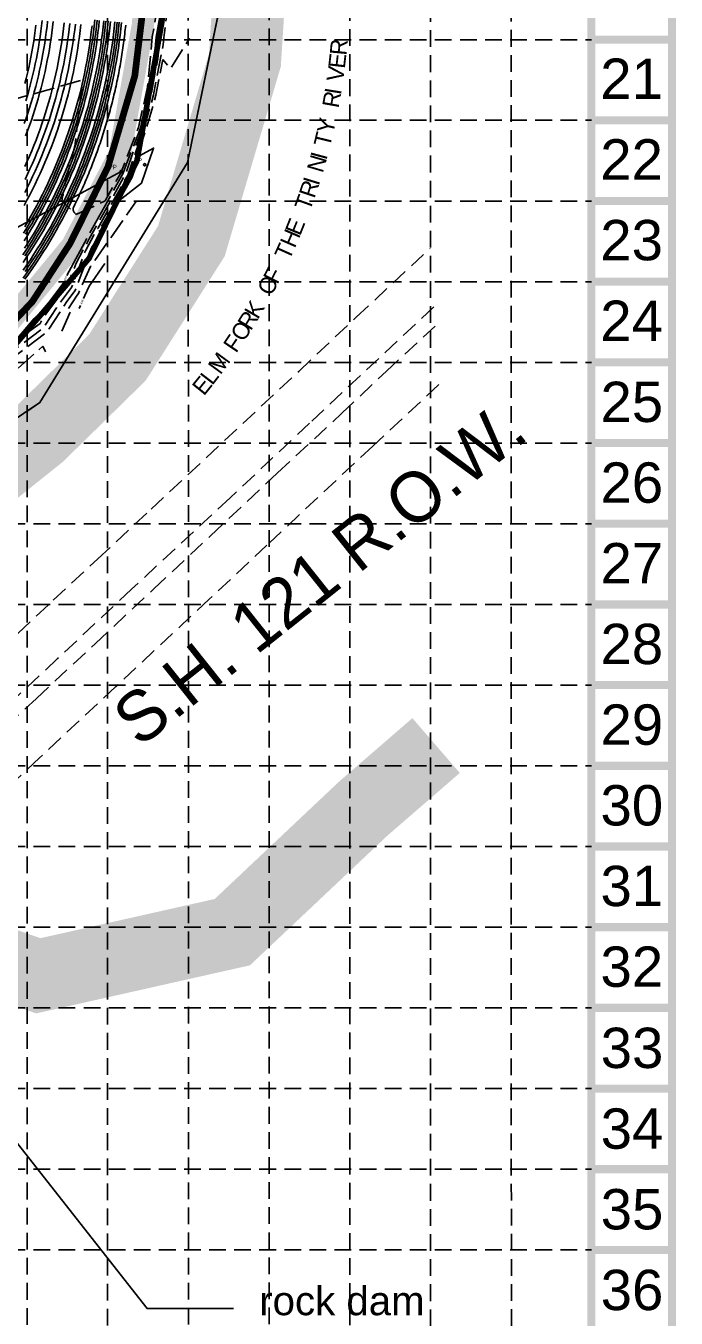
# Model space of a CAD drawing. Header units: inches. Extents: x 2439273 to 2445077, y 7048639 to 7057917.
# Drawn here: x 2443911 to 2445077, y 7052577 to 7054895 of the extents above; entities that cross this region are included whole.
import ezdxf
from ezdxf.enums import TextEntityAlignment as Align

# ---------------------------------------------------------------- set-up
doc = ezdxf.new("R2010")
doc.units = ezdxf.units.IN
doc.header["$LTSCALE"] = 300
doc.header["$MEASUREMENT"] = 0
for name, pattern in [('DASHED', [0.29, 0.25, -0.04]), ('DASHED2', [0.15, 0.1, -0.05]), ('DASHEDX2', [0.165, 0.125, -0.04]), ('HIDDEN', [0.375, 0.25, -0.125]), ('PHANTOM', [4.25, 3.5, -0.15, 0.15, -0.15, 0.15, -0.15])]:
    doc.linetypes.add(name, pattern=pattern)
for name, color, linetype in [('BASE', 7, 'Continuous'), ('BOUNDARY', 24, 'PHANTOM'), ('DRAINAGE_AREA', 250, 'DASHEDX2'), ('EC', 43, 'DASHEDX2'), ('GRID', 254, 'HIDDEN'), ('LIMITS OF DISTURBANCE', 1, 'HIDDEN'), ('new', 3, 'Continuous'), ('PC', 43, 'DASHEDX2'), ('PLAT_TEXT', 50, 'Continuous'), ('SILT FENCE', 200, 'Continuous'), ('Water', 5, 'PHANTOM')]:
    doc.layers.add(name, color=color, linetype=linetype)
doc.styles.get("Standard").update_dxf_attribs({"font": 'ARIAL.TTF'})
doc.styles.add('symbol', font='symbol.shx')
doc.styles.add('TMODELF', font='tmodelf')
doc.linetypes.add('DEPRESSION', pattern='A,0.3,["%",symbol,S=0.05,R=180,X=0,Y=0],0.0001', length=0.3001)

msp = doc.modelspace()

# ---------------------------------------------------------------- linework, layer by layer
at = {"flags": 128}
msp.add_lwpolyline([(2443507.5, 7053384), (2444128.5, 7052593.6), (2444283.7, 7052593.6)], dxfattribs=at)
at = {"layer": 'BASE', "const_width": 14.5}
for points in [[(2445070.2, 7048645.9), (2445070.2, 7057910.2), (2439280, 7057910.2), (2439280, 7048645.9)], [(2444925.4, 7048790.6), (2444925.4, 7057765.4), (2439424.8, 7057765.4), (2439424.8, 7048790.6)]]:
    msp.add_lwpolyline(points, close=True, dxfattribs=at)
for points in [[(2445070.2, 7054870.3), (2444925.4, 7054870.3)], [(2445070.2, 7054725.6), (2444925.4, 7054725.6)], [(2445070.2, 7054580.8), (2444925.4, 7054580.8)], [(2445070.2, 7054436.1), (2444925.4, 7054436.1)], [(2445070.2, 7054291.3), (2444925.4, 7054291.3)], [(2445070.2, 7054146.6), (2444925.4, 7054146.6)], [(2445070.2, 7054001.8), (2444925.4, 7054001.8)], [(2445070.2, 7053857), (2444925.4, 7053857)], [(2445070.2, 7053712.3), (2444925.4, 7053712.3)], [(2445070.2, 7053567.5), (2444925.4, 7053567.5)], [(2445070.2, 7053422.8), (2444925.4, 7053422.8)], [(2445070.2, 7053278), (2444925.4, 7053278)], [(2445070.2, 7053133.3), (2444925.4, 7053133.3)], [(2445070.2, 7052988.5), (2444925.4, 7052988.5)], [(2445070.2, 7052843.8), (2444925.4, 7052843.8)], [(2445070.2, 7052699), (2444925.4, 7052699)]]:
    msp.add_lwpolyline(points, dxfattribs=at)
at = {"layer": 'BOUNDARY', "color": 7, "linetype": 'Continuous', "flags": 128}
msp.add_lwpolyline([(2441748.8, 7054649.6), (2442955.1, 7052964.9), (2442981.8, 7052986.1), (2442979, 7053079.1), (2443105, 7053084.2), (2443124.1, 7053099.4), (2443545.9, 7053500.8), (2443498.6, 7053611.7), (2443514, 7053764), (2443611.8, 7054000.9), (2443936.3, 7054219.1), (2444201, 7054649.8), (2444283.2, 7055046.3), (2444152, 7055473.6), (2444011.6, 7055690.8), (2443140.7, 7055290)], dxfattribs=at)
msp.add_lwpolyline([(2441748.8, 7054649.6), (2442955.1, 7052964.9), (2442981.8, 7052986.1), (2442979, 7053079.1), (2443105, 7053084.2), (2443124.1, 7053099.4), (2443545.9, 7053500.8), (2443498.6, 7053611.7), (2443514, 7053764), (2443611.8, 7054000.9), (2443936.3, 7054219.1), (2444201, 7054649.8), (2444283.2, 7055046.3), (2444152, 7055473.6), (2444011.6, 7055690.8), (2443140.7, 7055290)], dxfattribs=at)
at = {"layer": 'DRAINAGE_AREA', "color": 7, "linetype": 'DASHED', "const_width": 12, "flags": 128}
msp.add_lwpolyline([(2443106.7, 7052755.3), (2443096.8, 7052982.7), (2443073, 7053091.1), (2443088, 7053145.3), (2443138.2, 7053196.6), (2443245.6, 7053250.4), (2443396.7, 7053396.9), (2443402.1, 7053411), (2443400.1, 7053435.2), (2443361.7, 7053581.8), (2443355.7, 7053626.1), (2443360.4, 7053690.9), (2443396.8, 7053883.3), (2443421.4, 7054049.3), (2443414.8, 7054126.5), (2443427.6, 7054140.8), (2443497.6, 7054080.1), (2443546.4, 7054074.8), (2443599.7, 7054089.9), (2443685.5, 7054148.7), (2443804.9, 7054275.1), (2443922.7, 7054400.3), (2443990.8, 7054505.4), (2444058.6, 7054642.8), (2444106.5, 7054805.4), (2444125.3, 7054960.8), (2444123.2, 7055116.7), (2444064.6, 7055322.9), (2444010.2, 7055463.5), (2443984.7, 7055528.6), (2443959, 7055566.3), (2443932.5, 7055584.7), (2443905.5, 7055590.7), (2443851.6, 7055589.6), (2443766, 7055561.7), (2443663.4, 7055511), (2443526.3, 7055445), (2443425.3, 7055399.4), (2443302.3, 7055347.4), (2443212.9, 7055306.2), (2443135.2, 7055270.1), (2442881.6, 7055688.2), (2442876.7, 7055729.8), (2442799.4, 7055726.7), (2442738, 7055727.3), (2442685.4, 7055731.3), (2442624.7, 7055737.6), (2442572.2, 7055747), (2442523.2, 7055757.2), (2442430.3, 7055787.7), (2442371.9, 7055810.6), (2442291.4, 7055853.1), (2442173.1, 7055922.1), (2442058.1, 7055991.1), (2441727.2, 7056189.1), (2441529, 7056300.9), (2441427.3, 7056352.2), (2441386, 7056367.8), (2441347.4, 7056379.6), (2441243.6, 7056401.6), (2441166.8, 7056415), (2441045.9, 7056423.5), (2440971.8, 7056416.9), (2440887.4, 7056397.1), (2440803.2, 7056370.6), (2440808.9, 7056305.6), (2440829.5, 7056148.5), (2440839.2, 7056107), (2440849.3, 7056074.2), (2440863.9, 7056044.5), (2440887.7, 7056006.5), (2440936, 7055957.6), (2441004.9, 7055891.7), (2441064.9, 7055847.9)], dxfattribs=at)
at = {"layer": 'EC', "color": 43, "linetype": 'DASHEDX2', "flags": 128}
for points in [[(2443425.7, 7053762.9), (2443410.4, 7053761.8), (2443406, 7053816.3), (2443401.1, 7053837.4), (2443403.2, 7053840), (2443400.6, 7053862.1), (2443422.6, 7053914.2), (2443420.9, 7053929.2), (2443409.3, 7053941.4), (2443418.2, 7053963.5), (2443407.3, 7054022.6), (2443384.2, 7054046.1), (2443375.7, 7054122.4), (2443344.5, 7054149.6), (2443377.5, 7054187.1), (2443398.9, 7054210.1), (2443437.3, 7054262), (2443478.5, 7054343.9), (2443509.5, 7054451.2), (2443614.6, 7054540.1), (2443651.9, 7054558.2), (2443693.4, 7054602), (2443728.6, 7054681.3), (2443812.6, 7054715), (2443863.8, 7054755.7), (2444011.2, 7054797.5), (2444012, 7054798.1), (2444012.8, 7054799.1), (2444012.9, 7054797.8), (2444012.9, 7054797.5), (2444012.8, 7054797.2), (2444012.6, 7054797.2), (2443999, 7054679), (2443978.3, 7054600.3), (2443975.7, 7054580.6), (2444001.5, 7054556.7), (2444053.3, 7054581.2), (2444080, 7054628.9), (2444082, 7054632.3), (2444082.7, 7054634.5), (2444113.2, 7054712.7), (2444125.4, 7054768.1), (2444127.1, 7054773.9), (2444129.2, 7054785.1), (2444137.8, 7054875.4), (2444149.4, 7054940.5), (2444152, 7054963), (2444154.8, 7054992.5), (2444157.6, 7055041.8), (2444156.9, 7055103.8), (2444155.9, 7055124.2), (2444151.7, 7055139.1), (2444132.1, 7055228.9), (2444130.4, 7055234.9), (2444124.8, 7055259.4), (2444123.2, 7055265.2), (2444118.7, 7055291.3), (2444116.1, 7055302), (2444061.1, 7055467.8), (2444060.3, 7055481.4), (2444050.9, 7055495.6), (2444050.1, 7055503.8), (2444050.2, 7055504.6)], [(2443427.4, 7053790), (2443424.2, 7053804.5), (2443417.4, 7053833.8), (2443422.2, 7053839.7), (2443421.7, 7053844.1), (2443433.3, 7053871.6), (2443462, 7053924.4), (2443521.7, 7053995.1), (2443523.6, 7054001.4), (2443528.3, 7054008.8), (2443529.2, 7054039.3), (2443529.4, 7054048.3), (2443568.7, 7054030.1), (2443579.8, 7054034.9), (2443632, 7054072), (2443650.4, 7054087.2), (2443742.8, 7054170.2), (2443783.5, 7054193), (2443833.1, 7054256.2), (2443866.5, 7054289), (2443894.2, 7054317), (2443943.1, 7054353.8), (2443965.9, 7054389.2), (2443993, 7054425.8), (2444018.4, 7054492.4), (2444028.1, 7054510.5), (2444039.9, 7054531.5), (2444093.7, 7054627.2), (2444115, 7054688.2), (2444123.3, 7054709.6), (2444126.7, 7054724.7), (2444140.1, 7054771.5), (2444157.2, 7054861.2), (2444158.4, 7054873.8), (2444160, 7054882.9), (2444169, 7054960.5), (2444170.8, 7054979.4), (2444216.1, 7054956.1), (2444213.5, 7055045.8), (2444174.8, 7055075.7), (2444172.1, 7055127.8), (2444149.5, 7055208.3), (2444144.4, 7055232.1), (2444138.6, 7055251.7), (2444136.7, 7055259.8), (2444130.7, 7055282.2), (2444128.8, 7055293.6), (2444118.3, 7055336.8), (2444094.4, 7055409), (2444092, 7055446.2), (2444066.3, 7055485.2), (2444066.1, 7055488), (2444066.1, 7055496)], [(2443426.5, 7053781.6), (2443422.1, 7053781.3), (2443420.8, 7053796.9), (2443412, 7053835), (2443415.9, 7053839.8), (2443414.7, 7053850.1), (2443441.7, 7053914.3), (2443452.5, 7053934.2), (2443475, 7053960.8), (2443482.8, 7053987.1), (2443502.4, 7054018), (2443502.7, 7054027.5), (2443479.3, 7054068.1), (2443497.6, 7054080.1), (2443512.3, 7054140.3), (2443555.2, 7054084.1), (2443563.4, 7054082.1), (2443569.6, 7054080.4), (2443627.6, 7054076.2), (2443639.3, 7054084.5), (2443641.6, 7054086.4), (2443758.9, 7054191.7), (2443776.5, 7054201.6), (2443797.9, 7054228.9), (2443861.2, 7054291.1), (2443913.6, 7054344.1), (2443936.5, 7054361.3), (2443947.1, 7054377.9), (2443986.6, 7054431.1), (2444001.1, 7054469.1), (2444024.7, 7054512.9), (2444053.3, 7054564), (2444089.8, 7054628.9), (2444104.2, 7054670.3), (2444120, 7054710.6), (2444126.2, 7054739.2), (2444135.8, 7054772.3), (2444147.8, 7054835.8), (2444151.5, 7054874.3), (2444156.4, 7054902.1), (2444163.3, 7054961.3), (2444170.7, 7055039.1), (2444170.8, 7055042.1), (2444170.8, 7055045.9), (2444166.7, 7055126.6), (2444150.3, 7055185.3), (2444140.3, 7055231), (2444135.8, 7055246.1), (2444132.7, 7055259.7), (2444128.2, 7055276.5), (2444125.4, 7055292.9), (2444117.6, 7055325.2), (2444113.2, 7055338.5)], [(2443430.4, 7053794.8), (2443422.8, 7053829.8), (2443427.9, 7053837.6), (2443428.5, 7053838), (2443434.1, 7053845.9), (2443471.5, 7053914.6), (2443524.7, 7053977.6), (2443539.5, 7054003.8), (2443550.1, 7054015.6), (2443551.4, 7054016.2), (2443582.7, 7054029.6), (2443624.6, 7054059.5), (2443659.1, 7054087.9), (2443726.7, 7054148.6), (2443790.6, 7054184.5), (2443868.3, 7054283.6), (2443871.8, 7054287), (2443874.7, 7054289.9), (2443949.7, 7054346.3), (2443984.6, 7054400.6), (2443999.4, 7054420.5), (2444025.8, 7054489.8), (2444029.7, 7054498.3), (2444057.5, 7054538), (2444041.3, 7054525.4), (2444097.6, 7054625.5), (2444125.7, 7054706), (2444126.7, 7054708.5), (2444127.1, 7054710.3), (2444144.4, 7054770.7), (2444156.6, 7054834.6), (2444170.4, 7054818.1), (2444204.7, 7054873.3)], [(2443975.6, 7054347.1), (2443992.4, 7054386.3), (2443987, 7054386.5), (2444003.4, 7054412), (2444005.8, 7054415.2), (2444010.1, 7054426.5), (2444027.2, 7054463.3), (2444108.4, 7054579.4)], [(2443433.5, 7053799.6), (2443428.1, 7053824.1), (2443431.7, 7053829.6), (2443434.5, 7053831.5), (2443462.3, 7053870.5), (2443481, 7053904.8), (2443507.5, 7053936.3), (2443544.1, 7054000.8), (2443551.6, 7054009.2), (2443561.9, 7054014.3), (2443585.6, 7054024.4), (2443617.3, 7054047), (2443667.8, 7054088.7), (2443710.6, 7054127.1), (2443797.6, 7054175.9), (2443844.6, 7054235.9), (2443888.7, 7054273.9), (2443941.5, 7054320.2), (2443946.3, 7054310.4)]]:
    msp.add_lwpolyline(points, dxfattribs=at)
at = {"layer": 'EC', "color": 43, "linetype": 'DASHED', "flags": 128}
for points in [[(2443984.7, 7054447.5), (2444021.3, 7054515.4), (2444066.6, 7054596.5), (2444085.9, 7054630.6), (2444093.5, 7054652.4), (2444116.6, 7054711.6), (2444125.8, 7054753.6), (2444131.4, 7054773.1), (2444138.5, 7054810.5), (2444144.7, 7054874.9), (2444152.9, 7054921.3), (2444154.5, 7054934.8)], [(2443866.2, 7054509.6), (2443883.6, 7054485.4), (2443858.4, 7054470.5), (2443860.7, 7054352.6), (2443845.8, 7054298.1), (2443830.4, 7054268), (2443855.9, 7054293.1), (2443889.3, 7054326.9), (2443926, 7054370.1), (2443943.5, 7054386.9), (2443979.1, 7054434.8)], [(2444014.5, 7054406.2), (2444016.8, 7054411.5), (2444024.6, 7054428.3), (2444052.7, 7054468.5)], [(2444006.8, 7054388.1), (2444009.1, 7054393.5)]]:
    msp.add_lwpolyline(points, dxfattribs=at)
at = {"layer": 'EC', "color": 43, "linetype": 'DEPRESSION', "flags": 128}
msp.add_lwpolyline([(2444077.7, 7054581.4), (2444101.5, 7054623.7), (2444114.8, 7054661.9), (2444140.1, 7054675.7), (2444118.3, 7054613), (2444077.7, 7054581.4)], close=True, dxfattribs=at)
at = {"layer": 'GRID', "linetype": 'HIDDEN', "ltscale": 0.4}
for p, q in [((2443913.9, 7049369.7), (2443912.8, 7057768.7)), ((2444057.9, 7049368.2), (2444057.6, 7057768.7)), ((2444202.8, 7049370), (2444202.3, 7057768.7)), ((2444347.8, 7049370.5), (2444347.1, 7057768.7)), ((2444492.3, 7049369.2), (2444491.8, 7057768.7)), ((2444637.3, 7049367.3), (2444636.6, 7057768.7)), ((2444782.2, 7049367.7), (2444781.3, 7057768.7)), ((2439424.8, 7054870.3), (2444925.4, 7054870.3)), ((2439424.8, 7054725.6), (2444925.4, 7054725.6)), ((2439424.8, 7054580.8), (2444925.4, 7054580.8)), ((2439424.8, 7054436.1), (2444925.4, 7054436.1)), ((2439424.8, 7054291.3), (2444925.4, 7054291.3)), ((2439424.8, 7054146.6), (2444925.4, 7054146.6)), ((2439424.8, 7054001.8), (2444925.4, 7054001.8)), ((2439424.8, 7053857), (2444925.4, 7053857)), ((2439424.8, 7053712.3), (2444925.4, 7053712.3)), ((2439424.8, 7053567.5), (2444925.4, 7053567.5)), ((2439424.8, 7053422.8), (2444925.4, 7053422.8)), ((2439424.8, 7053278), (2444925.4, 7053278)), ((2439424.8, 7053133.3), (2444925.4, 7053133.3)), ((2439424.8, 7052988.5), (2444925.4, 7052988.5)), ((2439424.8, 7052843.8), (2444925.4, 7052843.8)), ((2439424.8, 7052699), (2444925.4, 7052699))]:
    msp.add_line(p, q, dxfattribs=at)
at = {"layer": 'LIMITS OF DISTURBANCE', "linetype": 'HIDDEN', "const_width": 10, "flags": 128}
msp.add_lwpolyline([(2442887, 7052945.5), (2442895.4, 7053179.6), (2442913.4, 7053306.1), (2442998.8, 7053329.3), (2443093.7, 7053267.1), (2443296.3, 7053331.4), (2443338.4, 7053257.6), (2443392.2, 7053315.6), (2443340.6, 7053362), (2443447.1, 7053414.7), (2443517.8, 7053314.1), (2443575, 7053356.6), (2443489.9, 7053468.2), (2443446.1, 7053438.9), (2443383.6, 7053614.3), (2443418.1, 7053884.2), (2443327, 7054031.8), (2443323.1, 7054052.9), (2443416.7, 7054128.1), (2443524.9, 7054050.3), (2443573.7, 7054049), (2443787.4, 7054200.6), (2444024.7, 7054478.2), (2444110.5, 7054653.5), (2444155.3, 7054902.9), (2444160.8, 7055069.8), (2444147.3, 7055200.6), (2444077.6, 7055450.7), (2443950.4, 7055673.7), (2443333.9, 7055400.6), (2443359.4, 7055365), (2443134.4, 7055268.5), (2442886.5, 7055663.7), (2442672.9, 7055635.7), (2442664, 7055558.2), (2442899, 7055169.9), (2442892.8, 7055099.8), (2442914.1, 7055045.9), (2443178.4, 7054615.2), (2442985.5, 7054501.3), (2442726.7, 7054920.1), (2442733.6, 7054854.1), (2442852.4, 7053970.5), (2442450.4, 7053675.1), (2441832.1, 7054505), (2441778.7, 7054488.8), (2441880.3, 7054326.6), (2442123, 7053975.5), (2442344.5, 7053665.1), (2442528.9, 7053430.2), (2442805.2, 7053043.9), (2442834.5, 7052997.6)], close=True, dxfattribs=at)
at = {"layer": 'new', "color": 3, "linetype": 'PHANTOM', "flags": 128}
msp.add_lwpolyline([(2441748.8, 7054649.6), (2442955.1, 7052964.9), (2442981.8, 7052986.1), (2442979, 7053079.1), (2443105, 7053084.2), (2443124.1, 7053099.4), (2443545.9, 7053500.8), (2443498.6, 7053611.7), (2443514, 7053764), (2443611.8, 7054000.9), (2443936.3, 7054219.1), (2444201, 7054649.8), (2444283.2, 7055046.3), (2444152, 7055473.6), (2444011.6, 7055690.8), (2443140.7, 7055290)], dxfattribs=at)
at = {"layer": 'new', "color": 3, "linetype": 'Continuous', "flags": 128}
for points in [[(2444125.6, 7054647.3), (2444125.5, 7054647.4), (2444125.4, 7054647.4), (2444125.3, 7054647.5), (2444125.2, 7054647.6), (2444125.1, 7054647.6), (2444125, 7054647.7), (2444124.8, 7054647.7), (2444124.7, 7054647.8), (2444124.6, 7054647.8), (2444124.5, 7054647.8), (2444124.4, 7054647.8), (2444124.2, 7054647.9), (2444124.1, 7054647.9), (2444124, 7054647.8), (2444123.9, 7054647.8), (2444123.7, 7054647.8), (2444123.6, 7054647.8), (2444123.5, 7054647.7), (2444123.4, 7054647.7), (2444123.3, 7054647.6), (2444123.2, 7054647.6), (2444123, 7054647.5), (2444122.9, 7054647.4), (2444122.8, 7054647.4), (2444122.8, 7054647.3), (2444122.7, 7054647.2), (2444122.6, 7054647.1), (2444122.5, 7054647), (2444122.5, 7054646.9), (2444122.4, 7054646.8), (2444122.3, 7054646.6), (2444122.3, 7054646.5), (2444122.3, 7054646.4), (2444122.2, 7054646.3), (2444122.2, 7054646.2), (2444122.2, 7054646), (2444122.2, 7054645.9), (2444122.2, 7054645.8), (2444122.2, 7054645.7), (2444122.2, 7054645.5), (2444122.2, 7054645.4), (2444122.3, 7054645.3), (2444122.3, 7054645.2), (2444122.3, 7054645.1), (2444122.4, 7054644.9), (2444122.5, 7054644.8), (2444122.5, 7054644.7), (2444122.6, 7054644.6), (2444122.7, 7054644.5), (2444122.8, 7054644.4), (2444122.8, 7054644.4), (2444122.9, 7054644.3), (2444123, 7054644.2), (2444123.2, 7054644.1), (2444123.3, 7054644.1), (2444123.4, 7054644), (2444123.5, 7054644), (2444123.6, 7054643.9), (2444123.7, 7054643.9), (2444123.9, 7054643.9), (2444124, 7054643.9), (2444124.1, 7054643.9), (2444124.2, 7054643.9), (2444124.4, 7054643.9), (2444124.5, 7054643.9), (2444124.6, 7054643.9), (2444124.7, 7054643.9), (2444124.8, 7054644), (2444125, 7054644), (2444125.1, 7054644.1), (2444125.2, 7054644.1), (2444125.3, 7054644.2), (2444125.4, 7054644.3), (2444125.5, 7054644.4), (2444125.6, 7054644.4), (2444125.7, 7054644.5), (2444125.8, 7054644.6), (2444125.8, 7054644.7), (2444125.9, 7054644.8), (2444126, 7054644.9), (2444126, 7054645.1), (2444126.1, 7054645.2), (2444126.1, 7054645.3), (2444126.1, 7054645.4), (2444126.1, 7054645.5), (2444126.2, 7054645.7), (2444126.2, 7054645.8), (2444126.2, 7054645.9), (2444126.2, 7054646), (2444126.1, 7054646.2), (2444126.1, 7054646.3), (2444126.1, 7054646.4), (2444126.1, 7054646.5), (2444126, 7054646.6), (2444126, 7054646.8), (2444125.9, 7054646.9), (2444125.8, 7054647), (2444125.8, 7054647.1), (2444125.7, 7054647.2), (2444125.6, 7054647.3)], [(2444083.4, 7054635.1), (2444083.3, 7054635.2), (2444083.2, 7054635.3), (2444083.1, 7054635.4), (2444083, 7054635.4), (2444082.9, 7054635.5), (2444082.8, 7054635.6), (2444082.7, 7054635.6), (2444082.6, 7054635.6), (2444082.4, 7054635.7), (2444082.3, 7054635.7), (2444082.2, 7054635.7), (2444082.1, 7054635.7), (2444081.9, 7054635.7), (2444081.8, 7054635.7), (2444081.7, 7054635.7), (2444081.6, 7054635.7), (2444081.4, 7054635.6), (2444081.3, 7054635.6), (2444081.2, 7054635.6), (2444081.1, 7054635.5), (2444081, 7054635.4), (2444080.9, 7054635.4), (2444080.8, 7054635.3), (2444080.7, 7054635.2), (2444080.6, 7054635.1), (2444080.5, 7054635), (2444080.4, 7054634.9), (2444080.3, 7054634.8), (2444080.3, 7054634.7), (2444080.2, 7054634.6), (2444080.2, 7054634.5), (2444080.1, 7054634.4), (2444080.1, 7054634.3), (2444080.1, 7054634.2), (2444080, 7054634), (2444080, 7054633.9), (2444080, 7054633.8), (2444080, 7054633.7), (2444080, 7054633.5), (2444080, 7054633.4), (2444080.1, 7054633.3), (2444080.1, 7054633.2), (2444080.1, 7054633), (2444080.2, 7054632.9), (2444080.2, 7054632.8), (2444080.3, 7054632.7), (2444080.3, 7054632.6), (2444080.4, 7054632.5), (2444080.5, 7054632.4), (2444080.6, 7054632.3), (2444080.7, 7054632.2), (2444080.8, 7054632.1), (2444080.9, 7054632.1), (2444081, 7054632), (2444081.1, 7054631.9), (2444081.2, 7054631.9), (2444081.3, 7054631.8), (2444081.4, 7054631.8), (2444081.6, 7054631.8), (2444081.7, 7054631.7), (2444081.8, 7054631.7), (2444081.9, 7054631.7), (2444082.1, 7054631.7), (2444082.2, 7054631.7), (2444082.3, 7054631.7), (2444082.4, 7054631.8), (2444082.6, 7054631.8), (2444082.7, 7054631.8), (2444082.8, 7054631.9), (2444082.9, 7054631.9), (2444083, 7054632), (2444083.1, 7054632.1), (2444083.2, 7054632.1), (2444083.3, 7054632.2), (2444083.4, 7054632.3), (2444083.5, 7054632.4), (2444083.6, 7054632.5), (2444083.7, 7054632.6), (2444083.7, 7054632.7), (2444083.8, 7054632.8), (2444083.8, 7054632.9), (2444083.9, 7054633), (2444083.9, 7054633.2), (2444084, 7054633.3), (2444084, 7054633.4), (2444084, 7054633.5), (2444084, 7054633.7), (2444084, 7054633.8), (2444084, 7054633.9), (2444084, 7054634), (2444084, 7054634.2), (2444083.9, 7054634.3), (2444083.9, 7054634.4), (2444083.8, 7054634.5), (2444083.8, 7054634.6), (2444083.7, 7054634.7), (2444083.7, 7054634.8), (2444083.6, 7054634.9), (2444083.5, 7054635), (2444083.4, 7054635.1)], [(2443990.3, 7054583.2), (2443990.3, 7054583.3), (2443990.3, 7054583.5), (2443990.2, 7054583.6), (2443990.2, 7054583.7), (2443990.2, 7054583.8), (2443990.1, 7054584), (2443990.1, 7054584.1), (2443990, 7054584.2), (2443990, 7054584.3), (2443989.9, 7054584.4), (2443989.8, 7054584.5), (2443989.7, 7054584.6), (2443989.7, 7054584.7), (2443989.6, 7054584.8), (2443989.5, 7054584.8), (2443989.4, 7054584.9), (2443989.2, 7054585), (2443989.1, 7054585), (2443989, 7054585.1), (2443988.9, 7054585.1), (2443988.8, 7054585.2), (2443988.7, 7054585.2), (2443988.5, 7054585.2), (2443988.4, 7054585.2), (2443988.3, 7054585.2), (2443988.2, 7054585.2), (2443988, 7054585.2), (2443987.9, 7054585.2), (2443987.8, 7054585.2), (2443987.7, 7054585.1), (2443987.5, 7054585.1), (2443987.4, 7054585), (2443987.3, 7054585), (2443987.2, 7054584.9), (2443987.1, 7054584.8), (2443987, 7054584.8), (2443986.9, 7054584.7), (2443986.8, 7054584.6), (2443986.7, 7054584.5), (2443986.7, 7054584.4), (2443986.6, 7054584.3), (2443986.5, 7054584.2), (2443986.5, 7054584.1), (2443986.4, 7054584), (2443986.4, 7054583.8), (2443986.3, 7054583.7), (2443986.3, 7054583.6), (2443986.3, 7054583.5), (2443986.3, 7054583.3), (2443986.3, 7054583.2), (2443986.3, 7054583.1), (2443986.3, 7054583), (2443986.3, 7054582.8), (2443986.3, 7054582.7), (2443986.4, 7054582.6), (2443986.4, 7054582.5), (2443986.5, 7054582.4), (2443986.5, 7054582.3), (2443986.6, 7054582.1), (2443986.7, 7054582), (2443986.7, 7054581.9), (2443986.8, 7054581.8), (2443986.9, 7054581.8), (2443987, 7054581.7), (2443987.1, 7054581.6), (2443987.2, 7054581.5), (2443987.3, 7054581.5), (2443987.4, 7054581.4), (2443987.5, 7054581.4), (2443987.7, 7054581.3), (2443987.8, 7054581.3), (2443987.9, 7054581.3), (2443988, 7054581.2), (2443988.2, 7054581.2), (2443988.3, 7054581.2), (2443988.4, 7054581.2), (2443988.5, 7054581.2), (2443988.7, 7054581.3), (2443988.8, 7054581.3), (2443988.9, 7054581.3), (2443989, 7054581.4), (2443989.1, 7054581.4), (2443989.2, 7054581.5), (2443989.4, 7054581.5), (2443989.5, 7054581.6), (2443989.6, 7054581.7), (2443989.7, 7054581.8), (2443989.7, 7054581.8), (2443989.8, 7054581.9), (2443989.9, 7054582), (2443990, 7054582.1), (2443990, 7054582.3), (2443990.1, 7054582.4), (2443990.1, 7054582.5), (2443990.2, 7054582.6), (2443990.2, 7054582.7), (2443990.2, 7054582.8), (2443990.3, 7054583), (2443990.3, 7054583.1), (2443990.3, 7054583.2)]]:
    msp.add_lwpolyline(points, close=True, dxfattribs=at)
msp.add_lwpolyline([(2441289.5, 7051575.3), (2441328.4, 7051607), (2441505.8, 7051755.7), (2441595.3, 7051831.8), (2441798.8, 7052085.8), (2441984.9, 7052317.1), (2442210.7, 7052600.1), (2442422.8, 7052864.7), (2442642, 7053138.5), (2443656.4, 7054406.2), (2443988.3, 7054583.2), (2444082, 7054633.7)], dxfattribs=at)
at = {"layer": 'new', "color": 7, "linetype": 'DASHED2'}
for points in [[(2443368, 7053311.5), (2443429, 7053368.7), (2443560.4, 7053489.3), (2443691.4, 7053612.7), (2443767.6, 7053684.1), (2443864.2, 7053774.2), (2443960.1, 7053864.6), (2444040.3, 7053938.9), (2444136, 7054028.2), (2444400.4, 7054275.2), (2444503.8, 7054372.6), (2444636.2, 7054495.8)], [(2444642.9, 7054390.7), (2444419.9, 7054182.3), (2444277.6, 7054048.5), (2444100.7, 7053884.4), (2443968, 7053759.9), (2443825.5, 7053626.7), (2443671.5, 7053483.1), (2443486.4, 7053310.4), (2443368, 7053200.1)], [(2443368, 7053163.4), (2443524.2, 7053308.7), (2443676.5, 7053451.3), (2443810.3, 7053577), (2443929.9, 7053688.5), (2444035.8, 7053787), (2444140.5, 7053884.9), (2444242.4, 7053980.4), (2444362.6, 7054093), (2444477.7, 7054200), (2444557.7, 7054275.3), (2444645.1, 7054356.2)], [(2444651.8, 7054251.4), (2444533.4, 7054141.2), (2444343.6, 7053963.5), (2444240, 7053866.5), (2444072.5, 7053709.6), (2443935.4, 7053581.6), (2443839.4, 7053492.2), (2443816, 7053468.6), (2443787.2, 7053438), (2443731.4, 7053377.1), (2443666.3, 7053302.9), (2443649, 7053339.3), (2443651.6, 7053342.4), (2443648.1, 7053345.8), (2443558.2, 7053262.6), (2443368, 7053084.9)]]:
    msp.add_lwpolyline(points, dxfattribs=at)
at = {"layer": 'PC', "color": 24, "linetype": 'Continuous', "flags": 128}
for points in [[(2443905.9, 7054484.5), (2443912, 7054493.9), (2443918.1, 7054503.3), (2443924, 7054512.9), (2443929.8, 7054522.5), (2443935.5, 7054532.2), (2443941.1, 7054541.9), (2443946.6, 7054551.8), (2443951.9, 7054561.7), (2443957.1, 7054571.6), (2443962.2, 7054581.6), (2443967.2, 7054591.7), (2443972, 7054601.9), (2443976.8, 7054612), (2443981.3, 7054622.3), (2443985.8, 7054632.6), (2443990.2, 7054643), (2443994.4, 7054653.4), (2443998.4, 7054663.9), (2444002.4, 7054674.4), (2444006.2, 7054685), (2444009.9, 7054695.6), (2444013.5, 7054706.2), (2444016.9, 7054716.9), (2444020.2, 7054727.7), (2444023.4, 7054738.4), (2444026.4, 7054749.3), (2444029.3, 7054760.1), (2444032.1, 7054771), (2444034.7, 7054781.9), (2444037.2, 7054792.9), (2444039.6, 7054803.9), (2444041.8, 7054814.9), (2444043.9, 7054825.9), (2444045.9, 7054837), (2444047.7, 7054848.1), (2444049.4, 7054859.2), (2444050.9, 7054870.3), (2444052.3, 7054881.5), (2444053.6, 7054892.6), (2444054.8, 7054903.8)], [(2443906.2, 7054470.7), (2443912.5, 7054480.1), (2443918.8, 7054489.5), (2443924.9, 7054499.1), (2443930.9, 7054508.7), (2443936.7, 7054518.4), (2443942.5, 7054528.2), (2443948.1, 7054538), (2443953.6, 7054547.9), (2443959, 7054557.9), (2443964.2, 7054567.9), (2443969.4, 7054578.1), (2443974.4, 7054588.2), (2443979.3, 7054598.4), (2443984, 7054608.7), (2443988.7, 7054619.1), (2443993.2, 7054629.5), (2443997.6, 7054639.9), (2444001.8, 7054650.4), (2444005.9, 7054661), (2444009.9, 7054671.6), (2444013.8, 7054682.3), (2444017.5, 7054693), (2444021.1, 7054703.7), (2444024.5, 7054714.5), (2444027.9, 7054725.4), (2444031.1, 7054736.2), (2444034.1, 7054747.2), (2444037.1, 7054758.1), (2444039.9, 7054769.1), (2444042.5, 7054780.1), (2444045, 7054791.2), (2444047.4, 7054802.2), (2444049.7, 7054813.4), (2444051.8, 7054824.5), (2444053.8, 7054835.7), (2444055.6, 7054846.8), (2444057.3, 7054858), (2444058.9, 7054869.3), (2444060.3, 7054880.5), (2444061.6, 7054891.8), (2444062.7, 7054903.1)], [(2443906.2, 7054442.7), (2443912.9, 7054452.1), (2443919.4, 7054461.6), (2443925.9, 7054471.2), (2443932.2, 7054480.8), (2443938.4, 7054490.5), (2443944.5, 7054500.3), (2443950.5, 7054510.2), (2443956.3, 7054520.2), (2443962, 7054530.2), (2443967.6, 7054540.2), (2443973.1, 7054550.4), (2443978.5, 7054560.6), (2443983.7, 7054570.9), (2443988.8, 7054581.2), (2443993.8, 7054591.6), (2443998.6, 7054602.1), (2444003.3, 7054612.6), (2444007.9, 7054623.2), (2444012.3, 7054633.9), (2444016.7, 7054644.5), (2444020.9, 7054655.3), (2444024.9, 7054666.1), (2444028.8, 7054676.9), (2444032.6, 7054687.8), (2444036.3, 7054698.8), (2444039.8, 7054709.7), (2444043.2, 7054720.8), (2444046.5, 7054731.8), (2444049.6, 7054742.9), (2444052.5, 7054754.1), (2444055.4, 7054765.2), (2444058.1, 7054776.5), (2444060.7, 7054787.7), (2444063.1, 7054799), (2444065.4, 7054810.3), (2444067.5, 7054821.6), (2444069.5, 7054833), (2444071.4, 7054844.3), (2444073.1, 7054855.7), (2444074.7, 7054867.2), (2444076.2, 7054878.6), (2444077.5, 7054890.1), (2444078.6, 7054901.5)], [(2443906.3, 7054456.7), (2443912.8, 7054466.1), (2443919.2, 7054475.6), (2443925.5, 7054485.2), (2443931.6, 7054494.8), (2443937.7, 7054504.5), (2443943.6, 7054514.3), (2443949.4, 7054524.2), (2443955.1, 7054534.1), (2443960.6, 7054544.1), (2443966, 7054554.1), (2443971.4, 7054564.3), (2443976.5, 7054574.5), (2443981.6, 7054584.7), (2443986.5, 7054595), (2443991.3, 7054605.4), (2443996, 7054615.9), (2444000.5, 7054626.3), (2444004.9, 7054636.9), (2444009.2, 7054647.5), (2444013.4, 7054658.1), (2444017.4, 7054668.8), (2444021.3, 7054679.6), (2444025.1, 7054690.4), (2444028.7, 7054701.2), (2444032.2, 7054712.1), (2444035.5, 7054723.1), (2444038.8, 7054734), (2444041.9, 7054745), (2444044.8, 7054756.1), (2444047.6, 7054767.2), (2444050.3, 7054778.3), (2444052.8, 7054789.4), (2444055.3, 7054800.6), (2444057.5, 7054811.8), (2444059.7, 7054823), (2444061.6, 7054834.3), (2444063.5, 7054845.6), (2444065.2, 7054856.9), (2444066.8, 7054868.2), (2444068.2, 7054879.6), (2444069.5, 7054890.9), (2444070.7, 7054902.3)], [(2443907, 7054523.3), (2443912.7, 7054532.8), (2443918.2, 7054542.2), (2443923.7, 7054551.8), (2443929, 7054561.4), (2443934.3, 7054571), (2443939.4, 7054580.8), (2443944.3, 7054590.6), (2443949.2, 7054600.4), (2443953.9, 7054610.4), (2443958.6, 7054620.3), (2443963, 7054630.4), (2443967.4, 7054640.5), (2443971.7, 7054650.6), (2443975.8, 7054660.8), (2443979.8, 7054671), (2443983.6, 7054681.3), (2443987.4, 7054691.6), (2443991, 7054702), (2443994.5, 7054712.4), (2443997.8, 7054722.9), (2444001.1, 7054733.4), (2444004.2, 7054744), (2444007.1, 7054754.6), (2444010, 7054765.2), (2444012.7, 7054775.8), (2444015.3, 7054786.5), (2444017.7, 7054797.2), (2444020, 7054808), (2444022.2, 7054818.7), (2444024.2, 7054829.5), (2444026.2, 7054840.4), (2444027.9, 7054851.2), (2444029.6, 7054862.1), (2444031.1, 7054873), (2444032.5, 7054883.9), (2444033.7, 7054894.8), (2444034.8, 7054905.7)], [(2443907.9, 7054509.7), (2443913.8, 7054519.2), (2443919.5, 7054528.7), (2443925.2, 7054538.2), (2443930.7, 7054547.8), (2443936.1, 7054557.5), (2443941.3, 7054567.3), (2443946.5, 7054577.1), (2443951.5, 7054587), (2443956.4, 7054596.9), (2443961.2, 7054607), (2443965.8, 7054617), (2443970.4, 7054627.1), (2443974.8, 7054637.3), (2443979.1, 7054647.5), (2443983.2, 7054657.8), (2443987.2, 7054668.2), (2443991.1, 7054678.5), (2443994.9, 7054689), (2443998.6, 7054699.4), (2444002.1, 7054710), (2444005.5, 7054720.5), (2444008.7, 7054731.1), (2444011.9, 7054741.8), (2444014.8, 7054752.4), (2444017.7, 7054763.2), (2444020.4, 7054773.9), (2444023, 7054784.7), (2444025.5, 7054795.5), (2444027.8, 7054806.3), (2444030, 7054817.2), (2444032.1, 7054828.1), (2444034, 7054839), (2444035.8, 7054850), (2444037.5, 7054860.9), (2444039, 7054871.9), (2444040.4, 7054882.9), (2444041.7, 7054893.9), (2444042.8, 7054905)], [(2443908.2, 7054719.7), (2443911.5, 7054729.2), (2443914.7, 7054738.6), (2443917.7, 7054748.1), (2443920.6, 7054757.6), (2443923.4, 7054767.2), (2443926.1, 7054776.7), (2443928.7, 7054786.4), (2443931.1, 7054796), (2443933.5, 7054805.7), (2443935.7, 7054815.4), (2443937.8, 7054825.1), (2443939.8, 7054834.9), (2443941.6, 7054844.7), (2443943.4, 7054854.5), (2443945, 7054864.3), (2443946.5, 7054874.2), (2443947.8, 7054884), (2443949.1, 7054893.9), (2443950.2, 7054903.8)], [(2443908.7, 7054496.1), (2443914.7, 7054505.5), (2443920.6, 7054515), (2443926.4, 7054524.6), (2443932.1, 7054534.2), (2443937.6, 7054543.9), (2443943.1, 7054553.7), (2443948.4, 7054563.5), (2443953.6, 7054573.4), (2443958.6, 7054583.4), (2443963.6, 7054593.5), (2443968.4, 7054603.6), (2443973.1, 7054613.7), (2443977.7, 7054623.9), (2443982.1, 7054634.2), (2443986.5, 7054644.5), (2443990.6, 7054654.9), (2443994.7, 7054665.3), (2443998.6, 7054675.8), (2444002.5, 7054686.3), (2444006.1, 7054696.9), (2444009.7, 7054707.5), (2444013.1, 7054718.1), (2444016.4, 7054728.8), (2444019.5, 7054739.6), (2444022.6, 7054750.3), (2444025.5, 7054761.1), (2444028.2, 7054772), (2444030.8, 7054782.9), (2444033.3, 7054793.8), (2444035.7, 7054804.7), (2444037.9, 7054815.7), (2444040, 7054826.7), (2444041.9, 7054837.7), (2444043.7, 7054848.7), (2444045.4, 7054859.8), (2444047, 7054870.9), (2444048.4, 7054882), (2444049.6, 7054893.1), (2444050.8, 7054904.2)], [(2443909.1, 7054596.4), (2443913.9, 7054605.8), (2443918.6, 7054615.3), (2443923.2, 7054624.8), (2443927.6, 7054634.4), (2443931.9, 7054644.1), (2443936.1, 7054653.8), (2443940.2, 7054663.5), (2443944.2, 7054673.3), (2443948, 7054683.2), (2443951.7, 7054693.1), (2443955.3, 7054703), (2443958.8, 7054713), (2443962.2, 7054723), (2443965.4, 7054733.1), (2443968.5, 7054743.2), (2443971.5, 7054753.4), (2443974.3, 7054763.5), (2443977.1, 7054773.7), (2443979.7, 7054784), (2443982.2, 7054794.3), (2443984.5, 7054804.6), (2443986.7, 7054814.9), (2443988.8, 7054825.3), (2443990.8, 7054835.7), (2443992.6, 7054846.1), (2443994.4, 7054856.5), (2443995.9, 7054867), (2443997.4, 7054877.4), (2443998.7, 7054887.9), (2443999.9, 7054898.4)], [(2443909.2, 7054482.3), (2443915.4, 7054491.7), (2443921.5, 7054501.2), (2443927.4, 7054510.8), (2443933.3, 7054520.5), (2443939, 7054530.2), (2443944.6, 7054540), (2443950.1, 7054549.8), (2443955.4, 7054559.8), (2443960.7, 7054569.8), (2443965.8, 7054579.8), (2443970.8, 7054590), (2443975.7, 7054600.1), (2443980.4, 7054610.4), (2443985, 7054620.7), (2443989.5, 7054631), (2443993.9, 7054641.5), (2443998.1, 7054651.9), (2444002.2, 7054662.4), (2444006.2, 7054673), (2444010, 7054683.6), (2444013.7, 7054694.3), (2444017.3, 7054705), (2444020.7, 7054715.7), (2444024, 7054726.5), (2444027.2, 7054737.3), (2444030.3, 7054748.2), (2444033.2, 7054759.1), (2444036, 7054770.1), (2444038.6, 7054781), (2444041.1, 7054792), (2444043.5, 7054803.1), (2444045.7, 7054814.1), (2444047.8, 7054825.2), (2444049.8, 7054836.3), (2444051.6, 7054847.5), (2444053.3, 7054858.6), (2444054.9, 7054869.8), (2444056.3, 7054881), (2444057.6, 7054892.2), (2444058.7, 7054903.4)], [(2443909.4, 7054440.4), (2443916.1, 7054449.8), (2443922.7, 7054459.4), (2443929.2, 7054469), (2443935.5, 7054478.7), (2443941.8, 7054488.4), (2443947.9, 7054498.3), (2443953.9, 7054508.2), (2443959.8, 7054518.1), (2443965.5, 7054528.2), (2443971.1, 7054538.3), (2443976.6, 7054548.5), (2443982, 7054558.8), (2443987.3, 7054569.1), (2443992.4, 7054579.5), (2443997.4, 7054589.9), (2444002.2, 7054600.4), (2444007, 7054611), (2444011.6, 7054621.6), (2444016, 7054632.3), (2444020.4, 7054643.1), (2444024.6, 7054653.9), (2444028.7, 7054664.7), (2444032.6, 7054675.6), (2444036.4, 7054686.5), (2444040.1, 7054697.5), (2444043.6, 7054708.5), (2444047, 7054719.6), (2444050.3, 7054730.7), (2444053.4, 7054741.9), (2444056.4, 7054753.1), (2444059.3, 7054764.3), (2444062, 7054775.5), (2444064.6, 7054786.8), (2444067, 7054798.2), (2444069.3, 7054809.5), (2444071.5, 7054820.9), (2444073.5, 7054832.3), (2444075.4, 7054843.7), (2444077.1, 7054855.2), (2444078.7, 7054866.6), (2444080.1, 7054878.1), (2444081.5, 7054889.6), (2444082.6, 7054901.2)], [(2443909.4, 7054642.7), (2443913.6, 7054652.1), (2443917.7, 7054661.6), (2443921.7, 7054671.1), (2443925.6, 7054680.7), (2443929.3, 7054690.3), (2443933, 7054700), (2443936.5, 7054709.7), (2443939.9, 7054719.5), (2443943.2, 7054729.3), (2443946.3, 7054739.1), (2443949.3, 7054749), (2443952.3, 7054758.9), (2443955, 7054768.8), (2443957.7, 7054778.8), (2443960.3, 7054788.8), (2443962.7, 7054798.8), (2443965, 7054808.9), (2443967.2, 7054819), (2443969.2, 7054829.1), (2443971.1, 7054839.3), (2443972.9, 7054849.4), (2443974.6, 7054859.6), (2443976.1, 7054869.8), (2443977.6, 7054880.1), (2443978.9, 7054890.3), (2443980, 7054900.6)], [(2443909.6, 7054454.4), (2443916.1, 7054463.9), (2443922.5, 7054473.4), (2443928.8, 7054483), (2443935, 7054492.7), (2443941.1, 7054502.4), (2443947, 7054512.3), (2443952.8, 7054522.2), (2443958.5, 7054532.1), (2443964.1, 7054542.2), (2443969.6, 7054552.3), (2443974.9, 7054562.4), (2443980.1, 7054572.7), (2443985.2, 7054583), (2443990.1, 7054593.3), (2443995, 7054603.8), (2443999.6, 7054614.2), (2444004.2, 7054624.8), (2444008.6, 7054635.4), (2444013, 7054646), (2444017.1, 7054656.7), (2444021.2, 7054667.5), (2444025.1, 7054678.3), (2444028.8, 7054689.1), (2444032.5, 7054700), (2444036, 7054710.9), (2444039.4, 7054721.9), (2444042.6, 7054732.9), (2444045.7, 7054744), (2444048.7, 7054755.1), (2444051.5, 7054766.2), (2444054.2, 7054777.4), (2444056.8, 7054788.6), (2444059.2, 7054799.8), (2444061.4, 7054811), (2444063.6, 7054822.3), (2444065.6, 7054833.6), (2444067.4, 7054845), (2444069.2, 7054856.3), (2444070.8, 7054867.7), (2444072.2, 7054879.1), (2444073.5, 7054890.5), (2444074.7, 7054901.9)], [(2443909.6, 7054619.7), (2443914.1, 7054629.1), (2443918.5, 7054638.6), (2443922.8, 7054648.1), (2443926.9, 7054657.7), (2443931, 7054667.3), (2443934.9, 7054677), (2443938.7, 7054686.8), (2443942.4, 7054696.5), (2443945.9, 7054706.4), (2443949.3, 7054716.2), (2443952.7, 7054726.1), (2443955.9, 7054736.1), (2443958.9, 7054746.1), (2443961.9, 7054756.1), (2443964.7, 7054766.2), (2443967.4, 7054776.3), (2443970, 7054786.4), (2443972.4, 7054796.6), (2443974.7, 7054806.7), (2443976.9, 7054817), (2443979, 7054827.2), (2443981, 7054837.5), (2443982.8, 7054847.8), (2443984.5, 7054858.1), (2443986, 7054868.4), (2443987.5, 7054878.8), (2443988.8, 7054889.1), (2443990, 7054899.5)], [(2443910.4, 7054521.3), (2443916.1, 7054530.7), (2443921.7, 7054540.2), (2443927.2, 7054549.8), (2443932.5, 7054559.5), (2443937.8, 7054569.2), (2443942.9, 7054579), (2443947.9, 7054588.8), (2443952.8, 7054598.7), (2443957.6, 7054608.7), (2443962.2, 7054618.7), (2443966.7, 7054628.8), (2443971.1, 7054638.9), (2443975.4, 7054649.1), (2443979.5, 7054659.3), (2443983.5, 7054669.6), (2443987.4, 7054679.9), (2443991.1, 7054690.3), (2443994.8, 7054700.7), (2443998.3, 7054711.2), (2444001.7, 7054721.7), (2444004.9, 7054732.3), (2444008, 7054742.9), (2444011, 7054753.5), (2444013.8, 7054764.2), (2444016.6, 7054774.9), (2444019.1, 7054785.6), (2444021.6, 7054796.4), (2444023.9, 7054807.2), (2444026.1, 7054818), (2444028.2, 7054828.8), (2444030.1, 7054839.7), (2444031.9, 7054850.6), (2444033.5, 7054861.5), (2444035.1, 7054872.4), (2444036.5, 7054883.4), (2444037.7, 7054894.4), (2444038.8, 7054905.3)], [(2443910.7, 7054697.5), (2443914.2, 7054706.9), (2443917.6, 7054716.4), (2443921, 7054725.9), (2443924.2, 7054735.5), (2443927.2, 7054745.1), (2443930.2, 7054754.7), (2443933, 7054764.4), (2443935.8, 7054774.1), (2443938.4, 7054783.8), (2443940.8, 7054793.6), (2443943.2, 7054803.4), (2443945.5, 7054813.2), (2443947.6, 7054823.1), (2443949.6, 7054833), (2443951.5, 7054842.9), (2443953.2, 7054852.8), (2443954.8, 7054862.8), (2443956.4, 7054872.7), (2443957.7, 7054882.7), (2443959, 7054892.7), (2443960.2, 7054902.7)], [(2443911, 7054760.5), (2443913.8, 7054769.9), (2443916.5, 7054779.4), (2443919, 7054788.9), (2443921.4, 7054798.4), (2443923.7, 7054808), (2443925.9, 7054817.6), (2443928, 7054827.2), (2443929.9, 7054836.8), (2443931.8, 7054846.5), (2443933.5, 7054856.2), (2443935.1, 7054865.9), (2443936.6, 7054875.6), (2443937.9, 7054885.3), (2443939.2, 7054895.1), (2443940.3, 7054904.9)], [(2443908, 7054572.9), (2443913.1, 7054582.3), (2443918, 7054591.8), (2443922.9, 7054601.3), (2443927.6, 7054610.9), (2443932.2, 7054620.6), (2443936.7, 7054630.3), (2443941.1, 7054640), (2443945.3, 7054649.9), (2443949.5, 7054659.7), (2443953.5, 7054669.6), (2443957.4, 7054679.6), (2443961.1, 7054689.6), (2443964.8, 7054699.7), (2443968.3, 7054709.8), (2443971.7, 7054719.9), (2443974.9, 7054730.1), (2443978.1, 7054740.3), (2443981.1, 7054750.6), (2443984, 7054760.9), (2443986.7, 7054771.2), (2443989.4, 7054781.6), (2443991.9, 7054792), (2443994.3, 7054802.4), (2443996.5, 7054812.9), (2443998.6, 7054823.4), (2444000.6, 7054833.9), (2444002.5, 7054844.4), (2444004.2, 7054855), (2444005.8, 7054865.5), (2444007.3, 7054876.1), (2444008.7, 7054886.7), (2444009.9, 7054897.4)], [(2443909.2, 7054534.8), (2443914.8, 7054544.2), (2443920.2, 7054553.7), (2443925.5, 7054563.3), (2443930.7, 7054572.9), (2443935.8, 7054582.6), (2443940.8, 7054592.4), (2443945.6, 7054602.2), (2443950.3, 7054612.1), (2443954.9, 7054622), (2443959.4, 7054632), (2443963.7, 7054642), (2443968, 7054652.1), (2443972.1, 7054662.3), (2443976, 7054672.5), (2443979.9, 7054682.7), (2443983.6, 7054693), (2443987.2, 7054703.3), (2443990.7, 7054713.7), (2443994, 7054724.1), (2443997.2, 7054734.6), (2444000.3, 7054745.1), (2444003.3, 7054755.6), (2444006.1, 7054766.2), (2444008.8, 7054776.8), (2444011.4, 7054787.4), (2444013.8, 7054798.1), (2444016.1, 7054808.8), (2444018.3, 7054819.5), (2444020.3, 7054830.3), (2444022.2, 7054841), (2444024, 7054851.8), (2444025.6, 7054862.7), (2444027.1, 7054873.5), (2444028.5, 7054884.3), (2444029.8, 7054895.2)], [(2443909.3, 7054791.4), (2443911.7, 7054800.8), (2443914, 7054810.3), (2443916.2, 7054819.7), (2443918.2, 7054829.2), (2443920.1, 7054838.8), (2443921.9, 7054848.3), (2443923.6, 7054857.9), (2443925.2, 7054867.4), (2443926.7, 7054877), (2443928, 7054886.7), (2443929.2, 7054896.3)], [(2443997, 7054570.7), (2443998.8, 7054574.4), (2444000.6, 7054578.1), (2444002.4, 7054581.8), (2444004.1, 7054585.5), (2444005.9, 7054589.2), (2444007.6, 7054592.9), (2444009.3, 7054596.6), (2444011, 7054600.4), (2444012.7, 7054604.1), (2444014.3, 7054607.9), (2444016, 7054611.6), (2444017.6, 7054615.4), (2444019.2, 7054619.2), (2444020.8, 7054623), (2444022.4, 7054626.7), (2444024, 7054630.5), (2444025.5, 7054634.3), (2444027, 7054638.1), (2444028.6, 7054642), (2444030.1, 7054645.8), (2444031.5, 7054649.6), (2444033, 7054653.4), (2444034.4, 7054657.3), (2444035.9, 7054661.1), (2444037.3, 7054665), (2444038.7, 7054668.8), (2444040.1, 7054672.7), (2444041.4, 7054676.6), (2444042.8, 7054680.5), (2444044.1, 7054684.3), (2444045.4, 7054688.2), (2444046.7, 7054692.1), (2444048, 7054696), (2444049.3, 7054699.9), (2444050.5, 7054703.8), (2444051.8, 7054707.7), (2444053, 7054711.7), (2444054.2, 7054715.6), (2444055.4, 7054719.5), (2444056.5, 7054723.5), (2444057.7, 7054727.4), (2444058.8, 7054731.4), (2444059.9, 7054735.3), (2444061, 7054739.3), (2444062.1, 7054743.2), (2444063.1, 7054747.2), (2444064.2, 7054751.2), (2444065.2, 7054755.1), (2444066.2, 7054759.1), (2444067.2, 7054763.1), (2444068.2, 7054767.1), (2444069.1, 7054771.1), (2444070.1, 7054775.1), (2444071, 7054779.1), (2444071.9, 7054783.1), (2444072.8, 7054787.1), (2444073.7, 7054791.1), (2444074.5, 7054795.1), (2444075.4, 7054799.1), (2444076.2, 7054803.1), (2444077, 7054807.2), (2444077.8, 7054811.2), (2444078.5, 7054815.2), (2444079.3, 7054819.3), (2444080, 7054823.3), (2444080.7, 7054827.3), (2444081.4, 7054831.4), (2444082.1, 7054835.4), (2444082.8, 7054839.5), (2444083.4, 7054843.5), (2444084, 7054847.6), (2444084.7, 7054851.7), (2444085.2, 7054855.7), (2444085.8, 7054859.8), (2444086.4, 7054863.8), (2444086.9, 7054867.9), (2444087.4, 7054872), (2444087.9, 7054876.1), (2444088.4, 7054880.1), (2444088.9, 7054884.2), (2444089.4, 7054888.3), (2444089.8, 7054892.4), (2444090.2, 7054896.5)], [(2443997, 7054570.7), (2443996.9, 7054570.6), (2443996.9, 7054570.4), (2443996.8, 7054570.3), (2443996.8, 7054570.2), (2443996.7, 7054570.1), (2443996.7, 7054570), (2443996.6, 7054569.9), (2443996.6, 7054569.7), (2443996.5, 7054569.6), (2443996.5, 7054569.5), (2443996.4, 7054569.4), (2443996.4, 7054569.3), (2443996.4, 7054569.1), (2443996.3, 7054569), (2443996.3, 7054568.9), (2443996.3, 7054568.8), (2443996.2, 7054568.6), (2443996.2, 7054568.5), (2443996.2, 7054568.4), (2443996.2, 7054568.3), (2443996.1, 7054568.1), (2443996.1, 7054568), (2443996.1, 7054567.9), (2443996.1, 7054567.8), (2443996, 7054567.6), (2443996, 7054567.5), (2443996, 7054567.4), (2443996, 7054567.2), (2443996, 7054567.1), (2443996, 7054567), (2443996, 7054566.9), (2443996, 7054566.7), (2443996, 7054566.6), (2443996, 7054566.5), (2443995.9, 7054566.3), (2443995.9, 7054566.2), (2443995.9, 7054566.1), (2443996, 7054566), (2443996, 7054565.8), (2443996, 7054565.7), (2443996, 7054565.6), (2443996, 7054565.5), (2443996, 7054565.3), (2443996, 7054565.2), (2443996, 7054565.1), (2443996, 7054564.9), (2443996.1, 7054564.8), (2443996.1, 7054564.7), (2443996.1, 7054564.6), (2443996.1, 7054564.4), (2443996.1, 7054564.3), (2443996.2, 7054564.2), (2443996.2, 7054564.1), (2443996.2, 7054563.9), (2443996.3, 7054563.8), (2443996.3, 7054563.7), (2443996.3, 7054563.6), (2443996.4, 7054563.4), (2443996.4, 7054563.3), (2443996.4, 7054563.2), (2443996.5, 7054563.1), (2443996.5, 7054562.9), (2443996.6, 7054562.8), (2443996.6, 7054562.7), (2443996.6, 7054562.6), (2443996.7, 7054562.5), (2443996.7, 7054562.3), (2443996.8, 7054562.2), (2443996.8, 7054562.1), (2443996.9, 7054562), (2443997, 7054561.9), (2443997, 7054561.8), (2443997.1, 7054561.7), (2443997.1, 7054561.5), (2443997.2, 7054561.4), (2443997.3, 7054561.3), (2443997.3, 7054561.2), (2443997.4, 7054561.1), (2443997.5, 7054561), (2443997.5, 7054560.9), (2443997.6, 7054560.8), (2443997.7, 7054560.7), (2443997.7, 7054560.6), (2443997.8, 7054560.5), (2443997.9, 7054560.3), (2443998, 7054560.2), (2443998, 7054560.1), (2443998.1, 7054560), (2443998.2, 7054559.9), (2443998.3, 7054559.8), (2443998.4, 7054559.7), (2443998.4, 7054559.6), (2443998.5, 7054559.6), (2443998.6, 7054559.5), (2443998.7, 7054559.4), (2443998.8, 7054559.3), (2443998.9, 7054559.2), (2443999, 7054559.1), (2443999.1, 7054559), (2443999.2, 7054558.9)]]:
    msp.add_lwpolyline(points, dxfattribs=at)
at = {"layer": 'SILT FENCE', "const_width": 40, "flags": 128}
msp.add_lwpolyline([(2443368.5, 7055385.6), (2443937.5, 7055639.2), (2444048.1, 7055434.5), (2444118.9, 7055198.4), (2444131.9, 7055063.1), (2444121.2, 7054897.4), (2444079.6, 7054665.2), (2443994.3, 7054500.8), (2443767.1, 7054225.6), (2443574.3, 7054081.3), (2443474.4, 7054121.5), (2443424.9, 7054171.2), (2443286.9, 7054081.6), (2443292.2, 7054027.2), (2443381.1, 7053872.4), (2443365.9, 7053718.3), (2443351.8, 7053614.9), (2443414.6, 7053431.9), (2443250.2, 7053347.6), (2443093.9, 7053304.8), (2443005.1, 7053362.6), (2442888, 7053330.3), (2442866.5, 7053201.2), (2442857.2, 7052948.3)], dxfattribs=at)
at = {"layer": 'Water', "linetype": 'Continuous', "const_width": 130, "flags": 128}
msp.add_lwpolyline([(2443801.2, 7056125.7), (2444006.7, 7055856.3), (2444184.6, 7055600.3), (2444262.1, 7055273.6), (2444316.3, 7055027.7), (2444304, 7054833.5), (2444208, 7054508.9), (2444075.2, 7054299.9), (2443935, 7054162.2), (2443667.2, 7053947.7), (2443591.5, 7053869.6), (2443523.2, 7053688.9), (2443500.9, 7053584.5), (2443524.7, 7053528.4), (2443668, 7053347.4), (2443759.3, 7053251.7), (2443933.4, 7053190.8), (2444281.4, 7053269.1), (2444516.4, 7053490.9), (2444646.9, 7053603.9)], dxfattribs=at)

# ---------------------------------------------------------------- texts
at = {"insert": (2444478, 7052633.5), "char_height": 51.653, "width": 448.016, "attachment_point": 2}
msp.add_mtext('rock dam \\P(TXDOT TY3)', dxfattribs=at)
at = {"layer": 'BASE'}
for s, p in [('21', (2444997.6, 7054800.3)), ('22', (2444997.6, 7054655.5)), ('23', (2444997.6, 7054510.7)), ('24', (2444997.6, 7054366)), ('25', (2444997.9, 7054220.5)), ('26', (2444997.9, 7054075.7)), ('27', (2444997.9, 7053931)), ('28', (2444997.9, 7053786.2)), ('29', (2444997.9, 7053641.5)), ('30', (2444997.9, 7053496.7)), ('31', (2444997.9, 7053352)), ('32', (2444997.9, 7053207.2)), ('33', (2444998.3, 7053061.5)), ('34', (2444998.3, 7052916.7)), ('35', (2444998.3, 7052772)), ('36', (2444998.3, 7052627.2))]:
    msp.add_text(s, height=72.38, dxfattribs=at).set_placement(p, align=Align.MIDDLE_CENTER)
at = {"layer": 'EC', "color": 43, "linetype": 'Continuous', "style": 'TMODELF'}
for s, rotation, p in [('450', 69.1619, (2443982, 7054441.1)), ('445', 66.7844, (2444011.8, 7054399.8))]:
    msp.add_text(s, height=4, rotation=rotation, dxfattribs=at).set_placement(p, align=Align.MIDDLE_CENTER)
at = {"layer": 'new', "color": 3, "linetype": 'Continuous', "style": 'TMODELF'}
for p in [(2444059.6, 7054637.8), (2444104.6, 7054649.8), (2443965.4, 7054586.3)]:
    msp.add_text('PP', height=8, dxfattribs=at).set_placement(p)
at = {"layer": 'PLAT_TEXT', "color": 5, "linetype": 'Continuous', "style": 'TMODELF'}
for s, rotation, p in [('R', 84.8954, (2444485.9, 7054841.3)), ('E', 83.4865, (2444483.1, 7054817.5)), ('V', 82.0776, (2444479.9, 7054793.7)), ('I', 80.6687, (2444476.1, 7054770)), ('R', 79.9643, (2444471.9, 7054746.4)), ('Y', 77.1466, (2444461.9, 7054699.4)), ('T', 76.4421, (2444456.2, 7054676.1)), ('I', 75.0333, (2444450, 7054652.9)), ('N', 73.6244, (2444443.4, 7054629.9)), ('I', 72.92, (2444436.2, 7054607)), ('R', 71.5111, (2444428.6, 7054584.2)), ('T', 70.1022, (2444420.5, 7054561.6)), ('E', 67.9889, (2444402.9, 7054517)), ('H', 66.58, (2444393.4, 7054494.9)), ('T', 65.8756, (2444383.5, 7054473.1)), ('F', 63.0579, (2444362.2, 7054430)), ('O', 61.649, (2444351, 7054408.9)), ('K', 59.5357, (2444327.1, 7054367.2)), ('R', 58.1268, (2444314.5, 7054346.8)), ('F', 56.0135, (2444288.1, 7054306.7)), ('O', 57.4224, (2444301.5, 7054326.6)), ('M', 53.9002, (2444260, 7054267.8)), ('L', 52.4913, (2444245.4, 7054248.8)), ('E', 51.0824, (2444230.4, 7054230))]:
    msp.add_text(s, height=30, rotation=rotation, dxfattribs=at).set_placement(p)
at = {"layer": 'PLAT_TEXT', "color": 7, "linetype": 'Continuous', "style": 'TMODELF'}
msp.add_text('S.H. 121 R.O.W.', height=90, rotation=38.5253, dxfattribs=at).set_placement((2444465.6, 7053877.7), align=Align.CENTER)

doc.saveas('drawing.dxf')
